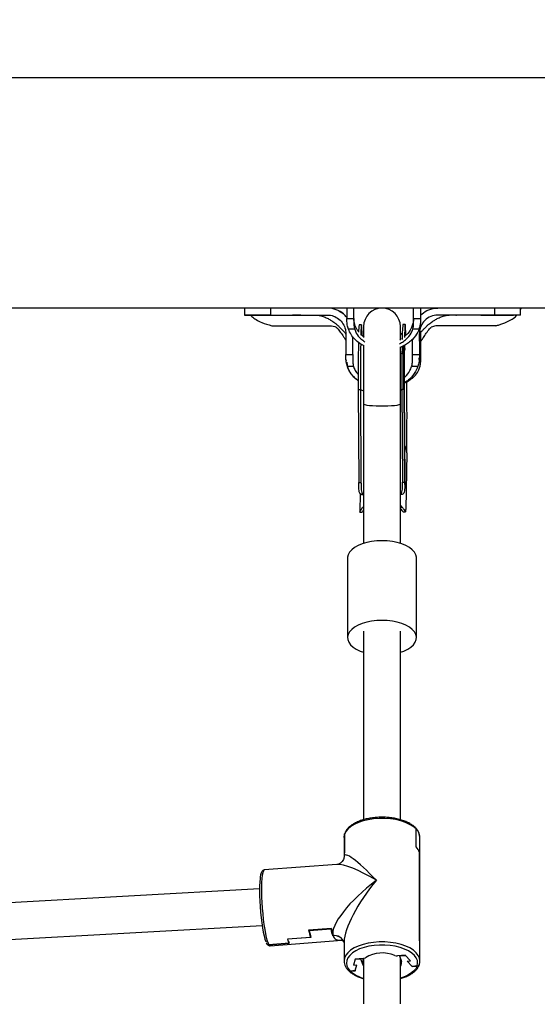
# Model space of a CAD drawing. Header units: millimetres. Extents: x -8092 to 6423, y -6886 to 5604.
# Drawn here: x 147 to 372.2, y 3704.5 to 4128.9 of the extents above; entities that cross this region are included whole.
import ezdxf

# ---------------------------------------------------------------- set-up
doc = ezdxf.new("R2010")
doc.units = ezdxf.units.MM
doc.layers.add('DIKOM_ОБЪЕКТ', color=7, linetype='Continuous')
doc.layers.add('DIKOM_РАЗМЕР_ЗОНА', color=7, linetype='Continuous')
doc.styles.add('style1', font='arial.ttf', dxfattribs={"width": 0.8})
doc.dimstyles.new('1-50', dxfattribs={"dimtxt": 300, "dimasz": 200, "dimexe": 100, "dimexo": 0, "dimgap": 100, "dimtad": 1, "dimtxsty": 'style1', "dimcen": 200, "dimclrd": 7, "dimclre": 7, "dimclrt": 7, "dimadec": 1, "dimazin": 2, "dimtfac": 1, "dimtmove": 0, "dimatfit": 2, "dimfxl": 0, "dimlwd": 25, "dimlwe": 18, "dimarcsym": 0})

# ---------------------------------------------------------------- blocks, each defined once
blk = doc.blocks.new('*D10')
at = {"layer": 'Defpoints', "color": 0, "transparency": 16777216}
for p in [(-65.22, 5603.5), (2870.75, -5504.88), (6323.39, -5504.88)]:
    blk.add_point(p, dxfattribs=at)
at = {"layer": 'DIKOM_РАЗМЕР_ЗОНА', "color": 7, "lineweight": 18, "transparency": 16777216}
for p, q in [((-65.22, 5603.5), (6423.39, 5603.5)), ((2870.75, -5504.88), (6423.39, -5504.88))]:
    blk.add_line(p, q, dxfattribs=at)
at = {"layer": 'DIKOM_РАЗМЕР_ЗОНА', "color": 7, "lineweight": 25, "transparency": 16777216}
blk.add_line((6323.39, 5403.5), (6323.39, -5304.88), dxfattribs=at)
at = {"layer": 'DIKOM_РАЗМЕР_ЗОНА', "color": 7, "transparency": 16777216}
for points in [[(6290.06, 5403.5), (6356.72, 5403.5), (6323.39, 5603.5)], [(6290.06, -5304.88), (6356.72, -5304.88), (6323.39, -5504.88)]]:
    blk.add_solid(points, dxfattribs=at)
at = {"layer": 'DIKOM_РАЗМЕР_ЗОНА', "color": 7, "transparency": 16777216, "insert": (6070.22, 308.83), "char_height": 300, "attachment_point": 5, "rotation": 90, "style": 'style1'}
blk.add_mtext('11100', dxfattribs=at)

msp = doc.modelspace()

# ---------------------------------------------------------------- linework, layer by layer
at = {"layer": 'DIKOM_ОБЪЕКТ', "color": 7, "linetype": 'Continuous', "lineweight": 15}
for p, q in [((529.595, 4103.501), (-670.405, 4103.501)), ((529.595, 4003.501), (-670.405, 4003.501)), ((244.854, 4003.501), (244.854, 4000.501)), ((256.136, 4003.501), (256.136, 4000.501)), ((287.585, 4001.203), (285.831, 4002.247)), ((289.342, 4003.501), (289.342, 3999.07)), ((292.341, 3999.07), (292.341, 4003.501)), ((318.341, 3999.07), (318.341, 4003.501)), ((321.341, 4003.501), (321.341, 3999.07)), ((353.572, 4003.501), (353.572, 4000.501)), ((364.854, 4000.501), (364.854, 4003.501)), ((244.854, 4000.501), (250.133, 4000.501)), ((251.447, 4000.501), (248.339, 4000.502)), ((251.22, 4000.501), (248.977, 4000.502)), ((256.136, 4000.501), (280.854, 4000.501)), ((289.342, 3999.07), (292.341, 3999.07)), ((318.341, 3999.07), (321.341, 3999.07)), ((353.572, 4000.501), (328.854, 4000.501)), ((352.343, 4000.499), (358.977, 4000.501)), ((353.747, 4000.501), (354.141, 4000.501)), ((359.043, 4000.501), (361.78, 4000.501)), ((256.624, 3995.853), (281.341, 3995.853)), ((292.727, 3994.334), (290.009, 3994.334)), ((295.672, 3996.252), (294.672, 3996.246)), ((296.595, 3995.501), (296.595, 3990.745)), ((312.595, 3989.566), (312.595, 3995.501)), ((314.669, 3996.37), (313.669, 3996.363)), ((320.674, 3994.334), (317.956, 3994.334)), ((354.059, 3995.853), (329.356, 3995.853)), ((288.854, 3992.501), (288.854, 3991.501)), ((288.854, 3991.501), (288.854, 3983.362)), ((291.854, 3983.362), (291.854, 3991.119)), ((296.86, 3990.902), (295.566, 3991.866)), ((317.854, 3983.362), (317.854, 3989.949)), ((320.854, 3992.501), (320.854, 3991.501)), ((320.854, 3991.501), (320.854, 3983.362)), ((296.595, 3987.338), (296.595, 3961.957)), ((312.595, 3961.957), (312.595, 3986.53)), ((288.854, 3983.362), (291.854, 3983.362)), ((288.935, 3981.246), (288.949, 3980.675)), ((313.011, 3983.646), (313.289, 3983.929)), ((317.854, 3983.362), (320.854, 3983.362)), ((320.805, 3981.151), (320.822, 3981.85)), ((292.24, 3978.153), (289.522, 3978.153)), ((320.187, 3978.153), (317.469, 3978.153)), ((294.277, 3968.171), (295.276, 3968.177)), ((294.277, 3968.171), (294.462, 3927.824)), ((295.276, 3968.177), (295.461, 3927.831)), ((313.12, 3968.087), (313.273, 3968.289)), ((313.273, 3968.289), (314.273, 3968.295)), ((313.273, 3968.289), (313.458, 3927.942)), ((314.273, 3968.295), (314.458, 3927.948)), ((314.273, 3968.295), (314.275, 3968.275)), ((314.465, 3926.847), (314.275, 3968.275)), ((296.595, 3961.957), (296.595, 3901.338)), ((312.595, 3901.338), (312.595, 3961.957)), ((315.36, 3940.689), (314.923, 3916.092)), ((294.462, 3927.824), (295.461, 3927.831)), ((313.458, 3927.942), (314.458, 3927.948)), ((295.048, 3923.009), (294.909, 3915.175)), ((296.595, 3922.433), (295.852, 3922.428)), ((296.595, 3922.311), (295.852, 3922.428)), ((313.298, 3922.536), (312.595, 3922.409)), ((313.298, 3922.536), (312.595, 3922.532)), ((296.595, 3917.483), (296.198, 3916.974)), ((296.198, 3916.974), (296.595, 3916.976)), ((313.379, 3917.08), (312.595, 3917.969)), ((312.595, 3917.075), (313.379, 3917.08)), ((294.934, 3914.927), (295.939, 3914.934)), ((313.81, 3915.044), (314.817, 3915.051)), ((289.595, 3894.978), (289.595, 3860.367)), ((319.595, 3860.367), (319.595, 3894.978)), ((296.595, 3863.153), (296.595, 3781.307)), ((312.595, 3781.295), (312.595, 3863.153)), ((319.399, 3769.481), (319.399, 3777.268)), ((319.445, 3769.52), (319.445, 3777.221)), ((288.095, 3773.616), (288.095, 3765.915)), ((288.098, 3773.777), (288.285, 3774.868)), ((288.285, 3774.868), (288.324, 3775.09)), ((288.285, 3774.868), (288.285, 3767.167)), ((288.301, 3767.132), (288.301, 3774.92)), ((321.095, 3727.756), (321.095, 3773.616)), ((319.445, 3769.52), (319.399, 3769.517)), ((288.095, 3765.828), (288.095, 3765.188)), ((288.301, 3767.168), (288.285, 3767.167)), ((320.911, 3767.147), (320.884, 3767.145)), ((320.911, 3728.988), (320.911, 3767.147)), ((320.911, 3767.06), (320.911, 3728.902)), ((285.009, 3761.86), (253.416, 3759.474)), ((251.363, 3751.291), (95.847, 3742.623)), ((96.737, 3726.648), (252.492, 3735.329)), ((273.446, 3730.163), (263.459, 3729.408)), ((273.693, 3730.181), (263.558, 3729.416)), ((282.59, 3734.059), (272.701, 3733.313)), ((272.986, 3733.14), (282.38, 3733.85)), ((272.986, 3733.334), (272.986, 3733.14)), ((273.446, 3731.076), (273.446, 3730.163)), ((282.38, 3734.044), (282.38, 3733.85)), ((264.189, 3727.624), (255.388, 3726.959)), ((255.403, 3726.936), (264.303, 3727.609)), ((255.901, 3726.568), (287.149, 3728.928)), ((264.189, 3727.624), (264.189, 3727.795)), ((288.095, 3728.396), (288.095, 3719.968)), ((321.095, 3719.968), (321.095, 3727.669)), ((314.727, 3722.403), (311.365, 3722.149)), ((312.27, 3722.167), (314.757, 3722.355)), ((312.27, 3722.218), (312.27, 3722.167)), ((312.27, 3722.167), (313, 3719.738)), ((316.955, 3720.037), (314.727, 3722.403)), ((314.757, 3722.355), (314.757, 3722.371)), ((316.955, 3720.037), (314.757, 3722.355)), ((288.1, 3720.176), (288.095, 3719.968)), ((292.973, 3720.761), (292.234, 3718.17)), ((292.973, 3720.71), (292.234, 3718.17)), ((292.234, 3718.17), (293.718, 3718.282)), ((292.964, 3715.69), (293.718, 3718.282)), ((296.335, 3721.014), (292.973, 3720.761)), ((292.973, 3720.71), (295.46, 3720.898)), ((292.973, 3720.76), (292.973, 3720.71)), ((292.994, 3715.743), (293.718, 3718.282)), ((295.46, 3720.898), (295.46, 3720.948)), ((296.19, 3718.469), (295.46, 3720.898)), ((296.19, 3721.003), (296.19, 3718.469)), ((296.19, 3718.469), (296.595, 3717.663)), ((296.595, 3721.046), (296.595, 3521.725)), ((312.595, 3521.714), (312.595, 3721.086)), ((315.472, 3719.925), (316.955, 3720.037)), ((315.472, 3719.925), (317.715, 3717.559)), ((315.472, 3719.925), (317.656, 3717.606)), ((319.866, 3717.772), (317.656, 3717.606)), ((317.715, 3717.559), (319.847, 3717.72)), ((317.715, 3717.61), (317.715, 3717.559)), ((292.994, 3715.743), (290.784, 3715.576)), ((290.832, 3715.529), (292.964, 3715.69)), ((292.964, 3715.741), (292.964, 3715.69))]:
    msp.add_line(p, q, dxfattribs=at)
at = {"layer": 'DIKOM_ОБЪЕКТ', "color": 7, "linetype": 'Continuous', "lineweight": 15, "flags": 128}
for points in [[(296.002, 3991.601), (295.943, 3993.109), (295.878, 3994.405), (295.814, 3995.366), (295.749, 3995.98), (295.687, 3996.242), (295.626, 3996.147), (295.568, 3995.698), (295.513, 3994.898), (295.463, 3993.758), (295.417, 3992.291), (295.405, 3991.831)], [(314.993, 3991.868), (314.939, 3993.227), (314.875, 3994.523), (314.81, 3995.484), (314.746, 3996.098), (314.683, 3996.36), (314.622, 3996.265), (314.564, 3995.815), (314.51, 3995.016), (314.459, 3993.876), (314.413, 3992.408), (314.375, 3990.748)], [(294.345, 3988.714), (294.341, 3988.438), (294.312, 3986.102), (294.289, 3983.528), (294.273, 3980.743), (294.263, 3977.78), (294.261, 3974.673), (294.265, 3971.458), (294.277, 3968.171)], [(295.335, 3988.007), (295.312, 3986.109), (295.289, 3983.534), (295.273, 3980.749), (295.263, 3977.786), (295.261, 3974.679), (295.265, 3971.464), (295.276, 3968.177)], [(313.316, 3986.926), (313.308, 3986.22), (313.285, 3983.645), (313.269, 3980.86), (313.26, 3977.898), (313.257, 3974.791), (313.262, 3971.575), (313.273, 3968.289)], [(314.322, 3987.393), (314.308, 3986.226), (314.285, 3983.652), (314.269, 3980.867), (314.26, 3977.904), (314.257, 3974.797), (314.262, 3971.582), (314.273, 3968.295)], [(312.595, 3967.89), (313.112, 3968.082), (313.12, 3968.087)], [(315.36, 3940.689), (315.393, 3942.837), (315.42, 3945.245), (315.441, 3947.885), (315.456, 3950.725), (315.463, 3953.733), (315.464, 3956.876), (315.457, 3960.116), (315.444, 3963.416), (315.424, 3966.739), (315.397, 3970.046), (315.383, 3971.569)], [(296.595, 3961.957), (296.7, 3961.805), (297.163, 3961.608), (297.973, 3961.427), (299.093, 3961.271), (300.47, 3961.148), (302.04, 3961.062), (303.73, 3961.018), (305.46, 3961.018), (307.149, 3961.062), (308.719, 3961.148), (310.096, 3961.271), (311.216, 3961.427), (312.027, 3961.608), (312.489, 3961.805), (312.595, 3961.957)], [(304.595, 3902.497), (302.305, 3902.409), (300.069, 3902.147), (297.939, 3901.716), (295.965, 3901.128), (294.193, 3900.396), (292.665, 3899.536), (291.417, 3898.57), (290.478, 3897.52), (289.869, 3896.409), (289.606, 3895.266), (289.595, 3894.978)], [(319.595, 3894.978), (319.584, 3895.266), (319.32, 3896.409), (318.712, 3897.52), (317.773, 3898.57), (316.524, 3899.536), (314.996, 3900.396), (313.225, 3901.128), (311.251, 3901.716), (309.121, 3902.147), (306.885, 3902.409), (304.595, 3902.497)], [(304.595, 3867.886), (302.305, 3867.798), (300.069, 3867.536), (297.939, 3867.106), (295.965, 3866.517), (294.193, 3865.785), (292.665, 3864.925), (291.417, 3863.959), (290.478, 3862.909), (289.869, 3861.798), (289.606, 3860.655), (289.694, 3859.504), (290.131, 3858.374), (290.907, 3857.291), (292.004, 3856.28), (293.397, 3855.364), (295.051, 3854.566), (296.595, 3854.006)], [(312.595, 3854.006), (314.138, 3854.566), (315.793, 3855.364), (317.185, 3856.28), (318.282, 3857.291), (319.059, 3858.374), (319.496, 3859.504), (319.584, 3860.655), (319.32, 3861.798), (318.712, 3862.909), (317.773, 3863.959), (316.524, 3864.925), (314.996, 3865.785), (313.225, 3866.517), (311.251, 3867.106), (309.121, 3867.536), (306.885, 3867.798), (304.595, 3867.886)], [(319.399, 3777.268), (318.157, 3778.327), (316.616, 3779.281), (314.811, 3780.111), (312.78, 3780.797), (310.569, 3781.326), (308.227, 3781.684), (305.804, 3781.865), (303.355, 3781.864), (300.933, 3781.681), (298.591, 3781.32), (296.382, 3780.79), (294.354, 3780.101), (292.552, 3779.27), (291.015, 3778.314), (289.777, 3777.254), (288.866, 3776.115), (288.301, 3774.92)], [(288.095, 3773.616), (288.095, 3773.634), (288.098, 3773.777)], [(251.577, 3755.58), (251.465, 3754.27), (251.385, 3752.489), (251.361, 3750.474), (251.393, 3748.274), (251.481, 3745.944), (251.623, 3743.54), (251.815, 3741.122), (252.053, 3738.749), (252.33, 3736.478), (252.64, 3734.366), (252.975, 3732.464), (253.328, 3730.82), (253.688, 3729.472), (254.048, 3728.455), (254.121, 3728.292)], [(253.416, 3759.474), (253.257, 3759.414), (252.973, 3759.02), (252.725, 3758.272), (252.521, 3757.183), (252.364, 3755.78), (252.258, 3754.092), (252.206, 3752.159), (252.208, 3750.022), (252.265, 3747.729), (252.375, 3745.332), (252.536, 3742.883), (252.744, 3740.437), (252.995, 3738.049), (253.282, 3735.771), (253.6, 3733.655), (253.942, 3731.747), (254.3, 3730.09), (254.665, 3728.72), (255.031, 3727.669), (255.388, 3726.959)], [(255.403, 3726.936), (255.743, 3726.6), (255.901, 3726.568)], [(321.095, 3719.968), (320.915, 3721.185), (320.371, 3722.392), (319.473, 3723.545), (318.241, 3724.618), (316.705, 3725.587), (314.897, 3726.43), (312.858, 3727.128), (310.634, 3727.666), (308.275, 3728.032), (305.834, 3728.217), (303.365, 3728.217), (300.923, 3728.033), (298.564, 3727.668), (296.339, 3727.13), (294.3, 3726.432), (292.491, 3725.59), (290.953, 3724.622), (289.721, 3723.549), (288.822, 3722.396), (288.275, 3721.189), (288.1, 3720.176)], [(319.866, 3717.772), (320.092, 3718.942), (319.963, 3720.116), (319.482, 3721.266), (318.661, 3722.367), (317.519, 3723.393), (316.08, 3724.321), (314.379, 3725.13), (312.454, 3725.8), (310.349, 3726.318), (308.113, 3726.671), (305.796, 3726.85), (303.452, 3726.852), (301.133, 3726.677), (298.894, 3726.329), (296.786, 3725.815), (294.856, 3725.148), (293.149, 3724.343), (291.703, 3723.417), (290.553, 3722.393), (289.724, 3721.294), (289.235, 3720.145), (289.097, 3718.971), (289.314, 3717.801), (289.881, 3716.661), (290.784, 3715.576)], [(319.847, 3717.72), (319.237, 3716.554), (318.274, 3715.45), (316.983, 3714.433), (315.393, 3713.529), (313.543, 3712.759), (312.595, 3712.448)], [(321.081, 3719.625), (321.095, 3719.95), (321.095, 3719.968)]]:
    msp.add_lwpolyline(points, dxfattribs=at)
at = {"layer": 'DIKOM_ОБЪЕКТ', "color": 7, "linetype": 'Continuous', "lineweight": 15}
for centre, radius, start, end in [((304.595, 3995.501), 8, 0, 180), ((328.854, 3992.501), 8, 90.00008, 180.00078), ((313.417, 3993.282), 18.978, 171.01741, 180.5715), ((372.211, 3990.306), 58.854, 174.09261, 180.45484), ((296.682, 3969.934), 2.25, 231.33659, 267.77973), ((308.453, 3940.495), 6.909, 1.60359, 30.83345), ((316.017, 3773.472), 5.08, 1.62009, 47.56205), ((315.25, 3765.207), 5.956, 18.12743, 45.85189), ((315.289, 3765.313), 5.913, 18.06199, 45.34767), ((292.351, 3765.909), 4.256, 162.80526, 179.92153), ((292.372, 3765.82), 4.277, 162.12525, 179.88795), ((305.23, 3739.342), 33.082, 190.50043, 196.10822), ((304.62, 3739.141), 32.198, 190.74017, 196.15621), ((313.962, 3739.838), 32.145, 190.73627, 196.16119), ((315.089, 3740.081), 33.053, 190.4979, 196.11074), ((283.97, 3726.542), 4.413, 20.83991, 98.27736), ((283.905, 3726.431), 4.514, 21.85863, 97.25863), ((270.57, 3731.275), 7.352, 194.70724, 209.77829), ((270.515, 3731.226), 7.189, 194.58141, 210.21003), ((316.828, 3727.748), 4.267, 0.10345, 16.89139), ((316.827, 3727.662), 4.268, 0.10532, 16.88952), ((296.272, 3722.975), 1.961, 271.86563, 304.56811), ((304.712, 3709.393), 14.032, 67.15876, 121.47997), ((311.13, 3724.766), 2.628, 248.32624, 275.13045), ((310.708, 3719.109), 2.377, 322.5515, 15.34856), ((300.401, 3726.498), 14.556, 228.89729, 254.84092)]:
    msp.add_arc(centre, radius, start, end, dxfattribs=at)
for major_axis, ratio, start_param, end_param in [((-16.268, 19.056), 0.1445614, 5.02965, 6.4509251), ((21.171, -14.357), 0.2181448, 1.8327676, 2.8735807), ((20.81, 16.751), 0.2983621, 1.4501912, 3.0209875), ((15.518, 21.054), 0.266356, 1.3735418, 2.7948169), ((20.81, 16.751), 0.2983621, 3.0209875, 3.5509707), ((15.518, 21.054), 0.266356, 2.7948169, 2.808448)]:
    msp.add_ellipse((304.595, 3746.792), major_axis=major_axis, ratio=ratio, start_param=start_param, end_param=end_param, dxfattribs=at)
for points, knots in [([(289.233, 3999.419), (289.018, 3999.739), (288.116, 4001.089), (285.566, 4002.611), (282.824, 4003.442), (281.222, 4003.49), (280.854, 4003.501)], [0, 0, 0, 0, 0.1191704, 0.5024663, 0.8859131, 1, 1, 1, 1]), ([(287.39, 4001.346), (287.262, 4001.44), (286.978, 4001.648), (286.73, 4001.802), (286.594, 4001.887)], [0, 0, 0, 0, 0.4511297, 1, 1, 1, 1]), ([(321.341, 4000.477), (322.235, 4001.199), (324.096, 4002.701), (326.856, 4003.433), (328.471, 4003.488), (328.854, 4003.501)], [0, 0, 0, 0, 0.4134557, 0.8608033, 1, 1, 1, 1]), ([(364.854, 4002.826), (364.964, 4003), (365.096, 4003.206), (365.12, 4003.421), (365.124, 4003.456)], [0, 0, 0, 0, 0.839483, 1, 1, 1, 1]), ([(256.136, 4000.501), (256.054, 4000.501), (255.639, 4000.501), (253.924, 4000.501), (251.51, 4000.501), (248.973, 4000.502), (247.136, 4000.501), (245.801, 4000.501), (244.989, 4000.501), (244.912, 4000.501), (244.875, 4000.501)], [0, 0, 0, 0, 0.01237623, 0.06189273, 0.26112359, 0.40963705, 0.56245425, 0.71096421, 0.86378201, 1, 1, 1, 1]), ([(247.425, 4000.501), (247.61, 4000.29), (248.242, 3999.571), (249.868, 3998.472), (252.611, 3997.012), (255.114, 3996.289), (256.624, 3995.853)], [0, 0, 0, 0, 0.1034798, 0.3531111, 0.6099776, 1, 1, 1, 1]), ([(250.133, 4000.501), (250.517, 4000.501), (251.299, 4000.501), (252.512, 4000.501), (253.128, 4000.501)], [0, 0, 0, 0, 0.4920485, 1, 1, 1, 1]), ([(250.488, 4000.501), (251.605, 4000.501), (253.941, 4000.5), (256.429, 4000.5), (257.728, 4000.499)], [0, 0, 0, 0, 0.4781572, 1, 1, 1, 1]), ([(255.744, 4000.5), (256.68, 4000.5), (258.64, 4000.499), (261.148, 4000.5), (262.458, 4000.501)], [0, 0, 0, 0, 0.4774669, 1, 1, 1, 1]), ([(269.305, 4000.501), (269.319, 4000.501), (269.39, 4000.501), (269.006, 4000.499), (268.172, 4000.498), (266.994, 4000.499), (266.077, 4000.5), (265.654, 4000.501)], [0, 0, 0, 0, 0.0642348, 0.3067815, 0.5493315, 0.7918934, 1, 1, 1, 1]), ([(275.664, 4000.486), (275.743, 4000.486), (275.902, 4000.485), (276.068, 4000.486), (276.152, 4000.486)], [0, 0, 0, 0, 0.4980815, 1, 1, 1, 1]), ([(275.984, 4000.501), (276.351, 4000.479), (277.049, 4000.436), (278.87, 3999.957), (280.613, 3999.245), (282.039, 3998.475), (283.135, 3997.773), (284.056, 3997.117), (284.935, 3996.4), (285.889, 3995.545), (286.792, 3994.505), (287.667, 3993.735), (288.258, 3993.043), (288.664, 3992.528), (288.758, 3992.282), (288.781, 3992.221), (288.794, 3992.187), (288.805, 3992.159), (288.816, 3992.124), (288.84, 3992.029), (288.841, 3991.974), (288.855, 3991.919), (288.854, 3991.622), (288.854, 3991.508), (288.854, 3991.465)], [0, 0, 0, 0, 0.1500225, 0.2851146, 0.4009868, 0.4910561, 0.5496515, 0.5954394, 0.6534399, 0.7214396, 0.7882246, 0.8449096, 0.8958256, 0.9200189, 0.9244457, 0.9261169, 0.9275731, 0.9290176, 0.9306029, 0.93441, 0.9572857, 0.9761213, 0.9907968, 1, 1, 1, 1]), ([(280.854, 4000.501), (281.08, 4000.495), (282.199, 4000.466), (284.19, 3999.937), (286.462, 3998.421), (288.098, 3996.233), (288.786, 3994.131), (288.839, 3992.868), (288.854, 3992.501)], [0, 0, 0, 0, 0.054126, 0.2683285, 0.4825337, 0.6972879, 0.9119827, 1, 1, 1, 1]), ([(288.079, 4000.796), (288.019, 4000.848), (287.899, 4000.951), (287.789, 4001.041), (287.734, 4001.085)], [0, 0, 0, 0, 0.5002008, 1, 1, 1, 1]), ([(289.342, 3998.126), (289.342, 3998.207), (289.342, 3998.525), (289.342, 3998.837), (289.342, 3999.07)], [0, 0, 0, 0, 0.256461, 1, 1, 1, 1]), ([(290.009, 3994.334), (289.814, 3994.957), (289.416, 3996.225), (289.367, 3997.485), (289.342, 3998.126)], [0, 0, 0, 0, 0.4916264, 1, 1, 1, 1]), ([(292.341, 3999.07), (292.341, 3998.996), (292.341, 3998.628), (292.349, 3997.677), (292.282, 3996.165), (292.578, 3994.948), (292.727, 3994.334)], [0, 0, 0, 0, 0.04836441, 0.24188676, 0.61709317, 1, 1, 1, 1]), ([(294.593, 3993.092), (294.297, 3993.435), (293.714, 3994.11), (293.186, 3995.253), (292.827, 3996.228), (292.587, 3997.144), (292.447, 3997.852), (292.351, 3998.568), (292.345, 3998.913), (292.342, 3999.099)], [0, 0, 0, 0, 0.19451509, 0.38316124, 0.5589573, 0.64941722, 0.74977779, 0.86480726, 1, 1, 1, 1]), ([(318.334, 3999.081), (318.331, 3998.964), (318.325, 3998.608), (318.217, 3997.691), (317.922, 3996.326), (317.065, 3994.201), (315.859, 3992.353), (314.507, 3991.405), (314.146, 3991.152)], [0, 0, 0, 0, 0.0365981, 0.1112482, 0.295379, 0.4864148, 0.8629958, 1, 1, 1, 1]), ([(317.956, 3994.334), (317.98, 3994.41), (318.096, 3994.794), (318.249, 3995.494), (318.334, 3996.272), (318.349, 3997.352), (318.341, 3998.234), (318.341, 3998.947), (318.341, 3999.07)], [0, 0, 0, 0, 0.048373, 0.2420573, 0.4357215, 0.5324318, 0.9194039, 1, 1, 1, 1]), ([(321.341, 3998.123), (321.318, 3997.503), (321.269, 3996.244), (320.875, 3994.977), (320.674, 3994.334)], [0, 0, 0, 0, 0.492156, 1, 1, 1, 1]), ([(320.854, 3989.191), (320.854, 3989.151), (320.854, 3989.075), (320.854, 3989.258), (320.854, 3989.916), (320.854, 3990.646), (320.855, 3991.194), (320.853, 3991.699), (320.857, 3991.963), (320.874, 3992.035), (320.876, 3992.076), (320.899, 3992.147), (320.91, 3992.179), (320.921, 3992.206), (320.935, 3992.241), (320.958, 3992.301), (321.054, 3992.543), (321.461, 3993.048), (322.095, 3993.775), (323.014, 3994.619), (323.951, 3995.649), (324.892, 3996.504), (325.718, 3997.162), (326.592, 3997.784), (327.674, 3998.477), (329.115, 3999.252), (330.878, 3999.964), (332.728, 4000.439), (333.447, 4000.48), (333.825, 4000.501)], [0, 0, 0, 0, 0.0388036, 0.0739689, 0.1248403, 0.1722229, 0.2059968, 0.227863, 0.241701, 0.2543392, 0.2685388, 0.2714402, 0.2726371, 0.2737368, 0.2748738, 0.2761901, 0.279636, 0.2982672, 0.3378135, 0.3883493, 0.4466765, 0.494113, 0.5336544, 0.5679285, 0.6140502, 0.6849404, 0.7760993, 0.8822822, 1, 1, 1, 1]), ([(321.341, 3999.07), (321.341, 3998.99), (321.341, 3998.678), (321.341, 3998.361), (321.341, 3998.126)], [0, 0, 0, 0, 0.2562665, 1, 1, 1, 1]), ([(336.694, 4000.487), (336.744, 4000.486), (336.843, 4000.486), (336.942, 4000.485), (336.992, 4000.485)], [0, 0, 0, 0, 0.4996015, 1, 1, 1, 1]), ([(344.078, 4000.501), (344.031, 4000.501), (343.481, 4000.5), (342.493, 4000.498), (341.31, 4000.498), (340.588, 4000.5), (340.278, 4000.501), (340.362, 4000.501), (340.366, 4000.501)], [0, 0, 0, 0, 0.0221746, 0.2636348, 0.5050872, 0.7465565, 0.9880119, 1, 1, 1, 1]), ([(347.533, 4000.501), (348.839, 4000.5), (351.34, 4000.499), (353.292, 4000.5), (354.224, 4000.5)], [0, 0, 0, 0, 0.5224474, 1, 1, 1, 1]), ([(364.833, 4000.501), (364.84, 4000.501), (364.933, 4000.501), (364.576, 4000.501), (363.722, 4000.501), (362.286, 4000.501), (360.349, 4000.502), (357.577, 4000.501), (355.078, 4000.501), (353.572, 4000.501)], [0, 0, 0, 0, 0.0122911, 0.1651392, 0.3136807, 0.4665278, 0.6150663, 0.7679165, 1, 1, 1, 1]), ([(354.059, 3995.853), (354.142, 3995.873), (354.557, 3995.975), (356.271, 3996.437), (358.696, 3997.32), (361.197, 3998.711), (362.656, 3999.743), (363.188, 4000.386), (363.283, 4000.501)], [0, 0, 0, 0, 0.02077067, 0.10389276, 0.43832233, 0.68760595, 0.94412025, 1, 1, 1, 1]), ([(281.341, 3995.853), (281.566, 3995.846), (282.68, 3995.812), (283.909, 3995.663), (284.682, 3995.208), (284.716, 3995.188)], [0, 0, 0, 0, 0.1945833, 0.9645977, 1, 1, 1, 1]), ([(284.704, 3995.215), (284.701, 3995.212), (284.695, 3995.208), (284.76, 3995.14), (284.869, 3995.029), (285.034, 3994.857), (285.357, 3994.501), (285.857, 3993.913), (286.8, 3992.742), (287.698, 3991.356), (288.478, 3990.186), (288.787, 3989.709), (288.854, 3989.606)], [0, 0, 0, 0, 0.04334522, 0.06613446, 0.08777351, 0.13146613, 0.17808422, 0.29039645, 0.43335889, 0.77492227, 0.95105814, 1, 1, 1, 1]), ([(296.907, 3987.05), (296.457, 3987.267), (295.116, 3987.913), (293.268, 3989.405), (291.465, 3991.431), (290.477, 3993.127), (290.088, 3994.129), (290.009, 3994.334)], [0, 0, 0, 0, 0.14263119, 0.42459013, 0.67963406, 0.93440063, 1, 1, 1, 1]), ([(292.727, 3994.334), (292.939, 3993.782), (293.517, 3992.277), (295.001, 3990.309), (296.544, 3989.314), (297.194, 3988.895)], [0, 0, 0, 0, 0.2506991, 0.6844232, 1, 1, 1, 1]), ([(312.17, 3988.055), (312.762, 3988.367), (314.074, 3989.057), (316.044, 3990.775), (317.365, 3992.656), (317.844, 3994.016), (317.956, 3994.334)], [0, 0, 0, 0, 0.2240968, 0.4957649, 0.8822042, 1, 1, 1, 1]), ([(320.674, 3994.334), (320.504, 3993.918), (319.844, 3992.307), (318.313, 3990.261), (316.182, 3988.412), (314.342, 3987.201), (313.003, 3986.638), (312.366, 3986.37)], [0, 0, 0, 0, 0.1164663, 0.4514212, 0.6400859, 0.8288287, 1, 1, 1, 1]), ([(321.377, 3988.927), (321.377, 3988.926), (321.379, 3988.92), (321.388, 3988.928), (321.4, 3988.942), (321.416, 3988.968), (321.441, 3989.025), (321.5, 3989.163), (321.711, 3989.542), (322.14, 3990.055), (322.844, 3991.112), (323.61, 3992.35), (324.548, 3993.578), (325.142, 3994.29), (325.549, 3994.75), (325.749, 3994.961), (325.881, 3995.096), (325.962, 3995.178), (325.998, 3995.218), (326.014, 3995.241), (326.003, 3995.234), (326.003, 3995.234)], [0, 0, 0, 0, 0.0019496, 0.0103256, 0.014121, 0.018003, 0.0273422, 0.0399051, 0.0746153, 0.1801224, 0.270853, 0.5442685, 0.6898363, 0.8183413, 0.8681769, 0.9113922, 0.9316356, 0.9516654, 0.973628, 0.9996872, 1, 1, 1, 1]), ([(329.356, 3995.853), (329.264, 3995.852), (328.802, 3995.848), (327.648, 3995.757), (326.657, 3995.422), (326.013, 3995.204)], [0, 0, 0, 0, 0.08026793, 0.40209161, 1, 1, 1, 1]), ([(312.998, 3990.291), (312.802, 3990.099), (312.592, 3989.895), (312.311, 3989.787), (312.292, 3989.78)], [0, 0, 0, 0, 0.9355826, 1, 1, 1, 1]), ([(313.103, 3992.293), (313.097, 3992.316), (313.048, 3992.489), (312.968, 3992.254), (312.611, 3991.792), (312.595, 3991.772)], [0, 0, 0, 0, 0.1258426, 0.9614217, 1, 1, 1, 1]), ([(321.341, 3992.894), (321.341, 3992.667), (321.341, 3992.313), (321.341, 3991.899), (321.341, 3991.696), (321.341, 3991.596), (321.341, 3991.498), (321.341, 3991.401), (321.341, 3991.307), (321.341, 3991.214), (321.341, 3991.124), (321.341, 3991.035), (321.341, 3990.948), (321.341, 3990.862), (321.341, 3990.778), (321.341, 3990.696), (321.341, 3990.615), (321.341, 3990.536), (321.341, 3990.458), (321.341, 3990.382), (321.341, 3990.307), (321.341, 3990.234), (321.341, 3990.162), (321.341, 3990.092), (321.341, 3988.649), (321.342, 3985.572), (321.341, 3982.081), (321.341, 3980.249), (321.341, 3980.072)], [0, 0, 0, 0, 0.0637701, 0.099159, 0.1080089, 0.1166395, 0.1250696, 0.1333178, 0.1413667, 0.1492391, 0.1569261, 0.1644464, 0.1718002, 0.1789831, 0.1860182, 0.1928964, 0.1996318, 0.2062151, 0.2126648, 0.2189626, 0.2251411, 0.2311766, 0.2370789, 0.2428667, 0.2485301, 0.5917345, 0.960467, 1, 1, 1, 1]), ([(321.341, 3992.894), (321.341, 3991.797), (321.341, 3989.419), (321.341, 3985.05), (321.341, 3981.791), (321.341, 3980.072)], [0, 0, 0, 0, 0.2880524, 0.6245208, 1, 1, 1, 1]), ([(314.104, 3968.072), (314.097, 3969.509), (314.081, 3972.302), (314.063, 3976.182), (314.047, 3979.592), (314.028, 3982.511), (314.001, 3984.895), (313.978, 3986.397), (313.955, 3987.009), (313.952, 3987.092)], [0, 0, 0, 0, 0.19118044, 0.37131906, 0.54025295, 0.69787085, 0.84412217, 0.97900031, 1, 1, 1, 1]), ([(314.002, 3984.688), (314.151, 3984.88), (314.394, 3985.193), (314.596, 3985.591), (314.65, 3985.852), (314.56, 3986.036), (314.345, 3986.128), (314.092, 3986.101), (313.976, 3986.089)], [0, 0, 0, 0, 0.2379109, 0.38729, 0.5115009, 0.635811, 0.8327995, 1, 1, 1, 1]), ([(288.854, 3982.283), (288.854, 3982.375), (288.854, 3982.735), (288.854, 3983.095), (288.854, 3983.362)], [0, 0, 0, 0, 0.2562581, 1, 1, 1, 1]), ([(289.522, 3978.153), (289.326, 3978.812), (288.929, 3980.153), (288.88, 3981.565), (288.854, 3982.283)], [0, 0, 0, 0, 0.4915851, 1, 1, 1, 1]), ([(291.854, 3983.362), (291.854, 3983.277), (291.854, 3982.853), (291.862, 3981.771), (291.795, 3980.093), (292.091, 3978.804), (292.24, 3978.153)], [0, 0, 0, 0, 0.0483854, 0.2418969, 0.6170889, 1, 1, 1, 1]), ([(317.469, 3978.153), (317.492, 3978.233), (317.609, 3978.636), (317.762, 3979.38), (317.847, 3980.222), (317.861, 3981.408), (317.854, 3982.399), (317.854, 3983.221), (317.854, 3983.362)], [0, 0, 0, 0, 0.0483322, 0.242013, 0.4356834, 0.5323989, 0.9193955, 1, 1, 1, 1]), ([(320.854, 3982.279), (320.831, 3981.585), (320.782, 3980.174), (320.388, 3978.834), (320.187, 3978.153)], [0, 0, 0, 0, 0.4921602, 1, 1, 1, 1]), ([(320.854, 3983.362), (320.854, 3983.27), (320.854, 3982.91), (320.854, 3982.55), (320.854, 3982.283)], [0, 0, 0, 0, 0.2563582, 1, 1, 1, 1]), ([(289.342, 3980.099), (289.365, 3979.516), (289.413, 3978.333), (289.808, 3977.279), (290.009, 3976.744)], [0, 0, 0, 0, 0.4921362, 1, 1, 1, 1]), ([(294.265, 3971.898), (293.752, 3972.283), (292.52, 3973.21), (290.988, 3975.123), (289.989, 3976.887), (289.601, 3977.938), (289.522, 3978.153)], [0, 0, 0, 0, 0.2398587, 0.5767962, 0.9133419, 1, 1, 1, 1]), ([(290.009, 3976.744), (290.179, 3976.406), (290.841, 3975.095), (292.272, 3973.484), (293.78, 3972.469), (294.264, 3972.143)], [0, 0, 0, 0, 0.1909917, 0.7403113, 1, 1, 1, 1]), ([(292.24, 3978.153), (292.441, 3977.566), (292.885, 3976.267), (293.776, 3975.21), (294.264, 3974.631)], [0, 0, 0, 0, 0.4521825, 1, 1, 1, 1]), ([(314.028, 3970.905), (314.392, 3971.052), (315.601, 3971.541), (317.372, 3972.713), (319.39, 3974.477), (320.223, 3975.948), (320.674, 3976.744)], [0, 0, 0, 0, 0.1191061, 0.3962549, 0.67314, 1, 1, 1, 1]), ([(314.078, 3973.2), (314.477, 3973.535), (315.768, 3974.617), (316.874, 3976.398), (317.356, 3977.82), (317.469, 3978.153)], [0, 0, 0, 0, 0.2559337, 0.8261445, 1, 1, 1, 1]), ([(320.187, 3978.153), (320.017, 3977.717), (319.358, 3976.026), (317.819, 3973.894), (315.817, 3972.021), (314.648, 3971.279), (314.126, 3970.947)], [0, 0, 0, 0, 0.1469745, 0.5696866, 0.8077536, 1, 1, 1, 1]), ([(320.674, 3976.744), (320.869, 3977.261), (321.266, 3978.313), (321.316, 3979.495), (321.341, 3980.096)], [0, 0, 0, 0, 0.4916183, 1, 1, 1, 1]), ([(295.852, 3922.428), (295.596, 3922.521), (295.084, 3922.708), (294.684, 3923.598), (294.51, 3924.857), (294.47, 3926.322), (294.464, 3927.342), (294.462, 3927.824)], [0, 0, 0, 0, 0.2085018, 0.4176336, 0.6158222, 0.8182635, 1, 1, 1, 1]), ([(295.461, 3927.831), (295.464, 3927.268), (295.47, 3926.142), (295.529, 3924.58), (295.78, 3923.395), (296.15, 3922.76), (296.505, 3922.639), (296.595, 3922.609)], [0, 0, 0, 0, 0.2357501, 0.4715716, 0.7042048, 0.9253416, 1, 1, 1, 1]), ([(312.595, 3922.768), (312.687, 3922.806), (313.035, 3922.952), (313.307, 3923.678), (313.464, 3924.892), (313.469, 3926.371), (313.462, 3927.422), (313.458, 3927.942)], [0, 0, 0, 0, 0.08612354, 0.32439336, 0.54770426, 0.77603758, 1, 1, 1, 1]), ([(314.458, 3927.948), (314.462, 3927.385), (314.471, 3926.258), (314.459, 3924.698), (314.294, 3923.489), (313.914, 3922.76), (313.49, 3922.606), (313.298, 3922.536)], [0, 0, 0, 0, 0.2117702, 0.4235845, 0.6330869, 0.8340459, 1, 1, 1, 1]), ([(294.909, 3915.175), (294.909, 3915.054), (294.908, 3914.811), (295.071, 3915.147), (295.472, 3915.902), (295.957, 3916.617), (296.198, 3916.974)], [0, 0, 0, 0, 0.2527782, 0.5095417, 0.7558897, 1, 1, 1, 1]), ([(313.81, 3915.057), (313.809, 3915.053), (313.779, 3914.961), (313.576, 3915.295), (313.179, 3915.868), (312.748, 3916.391), (312.595, 3916.577)], [0, 0, 0, 0, 0.0187598, 0.4153338, 0.792282, 1, 1, 1, 1]), ([(313.379, 3917.08), (313.651, 3916.705), (314.197, 3915.954), (314.643, 3915.212), (314.846, 3914.97), (314.905, 3915.218), (314.917, 3915.798), (314.923, 3916.092)], [0, 0, 0, 0, 0.2054145, 0.4115439, 0.6040936, 0.7989662, 1, 1, 1, 1]), ([(296.595, 3915.936), (296.594, 3915.936), (296.337, 3915.57), (296.11, 3915.187), (295.95, 3914.858), (295.94, 3914.939), (295.939, 3914.941)], [0, 0, 0, 0, 0.00089234, 0.51294297, 0.98459145, 1, 1, 1, 1]), ([(319.175, 3777.777), (319.03, 3777.922), (318.517, 3778.431), (317.439, 3779.225), (315.87, 3780.11), (314.078, 3780.865), (312.109, 3781.479), (310, 3781.944), (307.792, 3782.252), (305.525, 3782.399), (303.243, 3782.384), (300.985, 3782.207), (298.795, 3781.87), (296.713, 3781.378), (294.776, 3780.739), (293.019, 3779.959), (291.476, 3779.047), (290.177, 3778.012), (289.166, 3776.866), (288.592, 3775.892), (288.397, 3775.305), (288.346, 3775.151)], [0, 0, 0, 0, 0.0222886, 0.0784143, 0.134886, 0.1914283, 0.2478197, 0.3040416, 0.3601303, 0.4161356, 0.4721069, 0.5280914, 0.5841275, 0.640267, 0.6965671, 0.7530902, 0.8098816, 0.866927, 0.9239266, 0.9801344, 1, 1, 1, 1]), ([(319.144, 3777.8), (319.214, 3777.738), (319.331, 3777.633), (319.426, 3777.427), (319.438, 3777.293), (319.445, 3777.221)], [0, 0, 0, 0, 0.4007854, 0.6773581, 1, 1, 1, 1]), ([(319.177, 3777.779), (319.235, 3777.713), (319.355, 3777.573), (319.397, 3777.382), (319.399, 3777.278), (319.399, 3777.268)], [0, 0, 0, 0, 0.45041502, 0.94854901, 1, 1, 1, 1]), ([(321.055, 3773.559), (321.063, 3773.804), (321.083, 3774.464), (320.759, 3775.52), (320.165, 3776.682), (319.54, 3777.38), (319.228, 3777.728)], [0, 0, 0, 0, 0.164254, 0.4422913, 0.7223078, 1, 1, 1, 1]), ([(288.332, 3775.089), (288.297, 3774.986), (288.153, 3774.568), (288.139, 3774.133), (288.127, 3773.805)], [0, 0, 0, 0, 0.2463158, 1, 1, 1, 1]), ([(288.301, 3774.92), (288.301, 3774.93), (288.302, 3775.007), (288.327, 3775.084), (288.349, 3775.15)], [0, 0, 0, 0, 0.1274109, 1, 1, 1, 1]), ([(288.087, 3765.112), (288.088, 3765.074), (288.091, 3764.93), (287.994, 3764.362), (287.629, 3763.519), (286.923, 3762.674), (286.081, 3762.127), (285.386, 3761.902), (285.156, 3761.88), (285.06, 3761.871)], [0, 0, 0, 0, 0.05078775, 0.19409373, 0.36463341, 0.54593183, 0.72455052, 0.88560038, 1, 1, 1, 1]), ([(251.835, 3757.384), (251.818, 3757.321), (251.719, 3756.964), (251.638, 3756.421), (251.586, 3755.853), (251.577, 3755.749)], [0, 0, 0, 0, 0.1468689, 0.8447821, 1, 1, 1, 1]), ([(253.393, 3759.436), (253.28, 3759.43), (252.961, 3759.413), (252.567, 3759.098), (252.261, 3758.694), (252.021, 3758.174), (251.901, 3757.664), (251.835, 3757.384)], [0, 0, 0, 0, 0.0948432, 0.269545, 0.4540035, 0.6987753, 1, 1, 1, 1]), ([(254.255, 3727.877), (254.303, 3727.761), (254.388, 3727.558), (254.498, 3727.406), (254.545, 3727.341)], [0, 0, 0, 0, 0.5743551, 1, 1, 1, 1]), ([(254.551, 3727.343), (254.566, 3727.315), (254.628, 3727.195), (254.841, 3727.053), (255.122, 3726.955), (255.312, 3726.958), (255.388, 3726.959)], [0, 0, 0, 0, 0.105736, 0.450671, 0.7791545, 1, 1, 1, 1]), ([(254.567, 3727.309), (254.572, 3727.298), (254.622, 3727.192), (254.787, 3727.076), (255.043, 3726.959), (255.248, 3726.929), (255.379, 3726.935), (255.403, 3726.936)], [0, 0, 0, 0, 0.0418024, 0.3944647, 0.6152887, 0.9277766, 1, 1, 1, 1]), ([(254.569, 3727.31), (254.622, 3727.233), (254.761, 3727.031), (255.075, 3726.762), (255.538, 3726.535), (255.833, 3726.589), (255.924, 3726.606)], [0, 0, 0, 0, 0.2056336, 0.5444697, 0.8596962, 1, 1, 1, 1]), ([(287.152, 3728.947), (287.146, 3728.949), (287.128, 3728.952), (287.429, 3728.847), (287.833, 3728.531), (288.085, 3728.142), (288.112, 3728.057), (288.123, 3728.022)], [0, 0, 0, 0, 0.1181658, 0.3420576, 0.5875683, 0.8315597, 1, 1, 1, 1]), ([(288.133, 3720.213), (288.121, 3719.905), (288.095, 3719.182), (288.429, 3718.064), (289.025, 3716.903), (289.65, 3716.204), (289.961, 3715.857)], [0, 0, 0, 0, 0.1980631, 0.464921, 0.7336684, 1, 1, 1, 1]), ([(312.595, 3712.277), (313.201, 3712.465), (314.466, 3712.857), (316.168, 3713.627), (317.714, 3714.537), (319.012, 3715.572), (320.024, 3716.718), (320.598, 3717.692), (320.793, 3718.279), (320.844, 3718.433)], [0, 0, 0, 0, 0.1464574, 0.3054557, 0.4652127, 0.6256829, 0.7860182, 0.9441385, 1, 1, 1, 1]), ([(319.847, 3717.72), (319.944, 3717.734), (320.164, 3717.766), (320.445, 3717.905), (320.675, 3718.108), (320.81, 3718.283), (320.834, 3718.406), (320.84, 3718.434)], [0, 0, 0, 0, 0.2190653, 0.4977389, 0.6829111, 0.9284927, 1, 1, 1, 1]), ([(319.866, 3717.772), (319.88, 3717.774), (320.016, 3717.785), (320.275, 3717.853), (320.587, 3718.045), (320.786, 3718.275), (320.847, 3718.433), (320.869, 3718.491)], [0, 0, 0, 0, 0.0311098, 0.308157, 0.5824193, 0.8460761, 1, 1, 1, 1]), ([(320.858, 3718.496), (320.894, 3718.599), (321.015, 3718.947), (321.029, 3719.31), (321.039, 3719.565)], [0, 0, 0, 0, 0.2947136, 1, 1, 1, 1]), ([(289.962, 3715.858), (290.026, 3715.801), (290.166, 3715.676), (290.46, 3715.577), (290.678, 3715.576), (290.784, 3715.576)], [0, 0, 0, 0, 0.30277217, 0.6631012, 1, 1, 1, 1]), ([(290.01, 3715.804), (290.013, 3715.8), (290.072, 3715.719), (290.268, 3715.613), (290.55, 3715.524), (290.748, 3715.527), (290.832, 3715.529)], [0, 0, 0, 0, 0.0173294, 0.3674236, 0.7335695, 1, 1, 1, 1]), ([(290.014, 3715.807), (290.16, 3715.662), (290.672, 3715.154), (291.75, 3714.359), (293.323, 3713.477), (294.945, 3712.775), (296.103, 3712.434), (296.595, 3712.289)], [0, 0, 0, 0, 0.0956774, 0.3364407, 0.5786899, 0.8212467, 1, 1, 1, 1])]:
    msp.add_open_spline(points, degree=3, knots=knots, dxfattribs=at)

# ---------------------------------------------------------------- dimensions: what is measured, and where the dimension line sits
at = {"layer": 'DIKOM_РАЗМЕР_ЗОНА'}
dim = msp.add_linear_dim(base=(6323.39, -5504.88), p1=(-65.219, 5603.501), p2=(2870.746, -5504.88), angle=90, text='11100', dimstyle='1-50', dxfattribs=at)
dim.commit()
dim.dimension.update_dxf_attribs({"geometry": '*D10', "text_midpoint": (6323.39, 308.825), "dimtype": 160})

doc.saveas('drawing.dxf')
